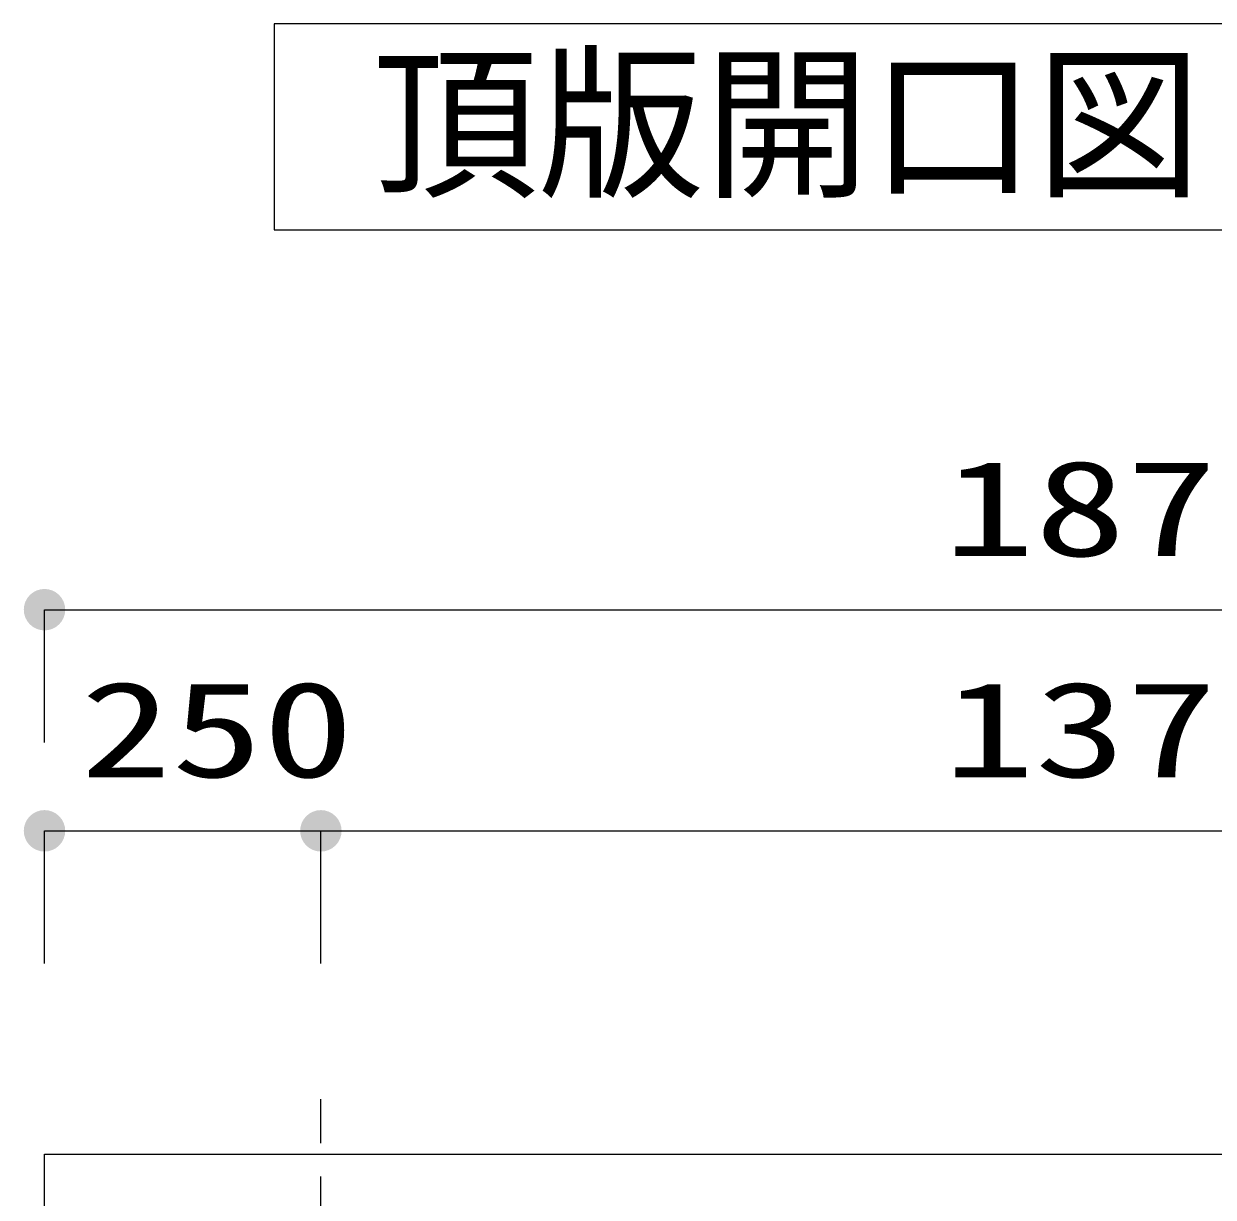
# Model space of a CAD drawing. Units: millimetres, scale not verified. Extents: x -9523 to 7796, y -6970 to 5108.
# Drawn here: x -6189 to -5113, y 980 to 2041 of the extents above; entities that cross this region are included whole.
import ezdxf
from ezdxf.enums import TextEntityAlignment as Align

# ---------------------------------------------------------------- set-up
doc = ezdxf.new("R2010")
doc.units = ezdxf.units.MM
doc.header["$LTSCALE"] = 30
doc.linetypes.add('CHAIN2', pattern=[12, 9, -1, 1, -1])
for name, color, linetype, lineweight in [('0-1_KIKI', 3, 'Continuous', 25), ('0-2_SEISAKU', 2, 'Continuous', 25), ('0-6_SUNPO', 7, 'Continuous', 25)]:
    doc.layers.add(name, color=color, linetype=linetype, lineweight=lineweight)
doc.styles.add('MS Gothic', font='')
doc.styles.add('ＭＳ ゴシック', font='')
doc.styles.get('MS Gothic').set_extended_font_data('MS Gothic')
doc.styles.get('ＭＳ ゴシック').set_extended_font_data('MS Gothic')

msp = doc.modelspace()

# ---------------------------------------------------------------- linework, layer by layer
at = {"layer": '0-1_KIKI'}
msp.add_lwpolyline([(-3932.99, 1854.67), (-3932.99, 2040.98), (-5962.32, 2040.98), (-5962.32, 1854.67)], close=True, dxfattribs=at)
at = {"layer": '0-2_SEISAKU', "linetype": 'CHAIN2'}
msp.add_line((-5920.15, 668.58), (-5920.15, 1068.58), dxfattribs=at)
at = {"layer": '0-2_SEISAKU'}
for p, q in [((-6170.15, 1018.58), (-4300.15, 1018.58)), ((-6170.15, -601.42), (-6170.15, 1018.58))]:
    msp.add_line(p, q, dxfattribs=at)
at = {"layer": '0-6_SUNPO', "color": 4}
for p, q in [((-6170.15, 1391.11), (-6170.15, 1511.11)), ((-6170.15, 1511.11), (-4300.15, 1511.11)), ((-6170.15, 1191.11), (-6170.15, 1311.11)), ((-6170.15, 1311.11), (-5920.15, 1311.11)), ((-5920.15, 1191.11), (-5920.15, 1311.11)), ((-5920.15, 1191.11), (-5920.15, 1311.11)), ((-5920.15, 1311.11), (-4550.15, 1311.11))]:
    msp.add_line(p, q, dxfattribs=at)
at = {"layer": '0-6_SUNPO'}
for points in [[(-6177.33, 1528.43), (-6170.15, 1511.11), (-6180.57, 1526.7)], [(-6173.81, 1529.5), (-6170.15, 1511.11), (-6177.33, 1528.43)], [(-6170.15, 1529.86), (-6170.15, 1511.11), (-6173.81, 1529.5)], [(-6166.5, 1529.5), (-6170.15, 1511.11), (-6170.15, 1529.86)], [(-6162.98, 1528.43), (-6170.15, 1511.11), (-6166.5, 1529.5)], [(-6159.74, 1526.7), (-6170.15, 1511.11), (-6162.98, 1528.43)], [(-6187.48, 1518.29), (-6170.15, 1511.11), (-6188.54, 1514.77)], [(-6185.74, 1521.53), (-6170.15, 1511.11), (-6187.48, 1518.29)], [(-6183.41, 1524.37), (-6170.15, 1511.11), (-6185.74, 1521.53)], [(-6180.57, 1526.7), (-6170.15, 1511.11), (-6183.41, 1524.37)], [(-6156.9, 1524.37), (-6170.15, 1511.11), (-6159.74, 1526.7)], [(-6154.56, 1521.53), (-6170.15, 1511.11), (-6156.9, 1524.37)], [(-6152.83, 1518.29), (-6170.15, 1511.11), (-6154.56, 1521.53)], [(-6151.76, 1514.77), (-6170.15, 1511.11), (-6152.83, 1518.29)], [(-6188.54, 1514.77), (-6170.15, 1511.11), (-6188.9, 1511.11)], [(-6188.9, 1511.11), (-6170.15, 1511.11), (-6188.54, 1507.45)], [(-6188.54, 1507.45), (-6170.15, 1511.11), (-6187.48, 1503.94)], [(-6187.48, 1503.94), (-6170.15, 1511.11), (-6185.74, 1500.69)], [(-6185.74, 1500.69), (-6170.15, 1511.11), (-6183.41, 1497.85)], [(-6183.41, 1497.85), (-6170.15, 1511.11), (-6180.57, 1495.52)], [(-6180.57, 1495.52), (-6170.15, 1511.11), (-6177.33, 1493.79)], [(-6177.33, 1493.79), (-6170.15, 1511.11), (-6173.81, 1492.72)], [(-6173.81, 1492.72), (-6170.15, 1511.11), (-6170.15, 1492.36)], [(-6151.4, 1511.11), (-6170.15, 1511.11), (-6151.76, 1514.77)], [(-6170.15, 1492.36), (-6170.15, 1511.11), (-6166.5, 1492.72)], [(-6166.5, 1492.72), (-6170.15, 1511.11), (-6162.98, 1493.79)], [(-6162.98, 1493.79), (-6170.15, 1511.11), (-6159.74, 1495.52)], [(-6159.74, 1495.52), (-6170.15, 1511.11), (-6156.9, 1497.85)], [(-6156.9, 1497.85), (-6170.15, 1511.11), (-6154.56, 1500.69)], [(-6154.56, 1500.69), (-6170.15, 1511.11), (-6152.83, 1503.94)], [(-6152.83, 1503.94), (-6170.15, 1511.11), (-6151.76, 1507.45)], [(-6151.76, 1507.45), (-6170.15, 1511.11), (-6151.4, 1511.11)], [(-6183.41, 1324.37), (-6170.15, 1311.11), (-6185.74, 1321.53)], [(-6180.57, 1326.7), (-6170.15, 1311.11), (-6183.41, 1324.37)], [(-6177.33, 1328.43), (-6170.15, 1311.11), (-6180.57, 1326.7)], [(-6173.81, 1329.5), (-6170.15, 1311.11), (-6177.33, 1328.43)], [(-6170.15, 1329.86), (-6170.15, 1311.11), (-6173.81, 1329.5)], [(-6166.5, 1329.5), (-6170.15, 1311.11), (-6170.15, 1329.86)], [(-6162.98, 1328.43), (-6170.15, 1311.11), (-6166.5, 1329.5)], [(-6159.74, 1326.7), (-6170.15, 1311.11), (-6162.98, 1328.43)], [(-6156.9, 1324.37), (-6170.15, 1311.11), (-6159.74, 1326.7)], [(-6154.56, 1321.53), (-6170.15, 1311.11), (-6156.9, 1324.37)], [(-5933.41, 1324.37), (-5920.15, 1311.11), (-5935.74, 1321.53)], [(-5933.41, 1324.37), (-5920.15, 1311.11), (-5935.74, 1321.53)], [(-5930.57, 1326.7), (-5920.15, 1311.11), (-5933.41, 1324.37)], [(-5930.57, 1326.7), (-5920.15, 1311.11), (-5933.41, 1324.37)], [(-5927.33, 1328.43), (-5920.15, 1311.11), (-5930.57, 1326.7)], [(-5927.33, 1328.43), (-5920.15, 1311.11), (-5930.57, 1326.7)], [(-5923.81, 1329.5), (-5920.15, 1311.11), (-5927.33, 1328.43)], [(-5923.81, 1329.5), (-5920.15, 1311.11), (-5927.33, 1328.43)], [(-5920.15, 1329.86), (-5920.15, 1311.11), (-5923.81, 1329.5)], [(-5920.15, 1329.86), (-5920.15, 1311.11), (-5923.81, 1329.5)], [(-5916.5, 1329.5), (-5920.15, 1311.11), (-5920.15, 1329.86)], [(-5916.5, 1329.5), (-5920.15, 1311.11), (-5920.15, 1329.86)], [(-5912.98, 1328.43), (-5920.15, 1311.11), (-5916.5, 1329.5)], [(-5912.98, 1328.43), (-5920.15, 1311.11), (-5916.5, 1329.5)], [(-5909.74, 1326.7), (-5920.15, 1311.11), (-5912.98, 1328.43)], [(-5909.74, 1326.7), (-5920.15, 1311.11), (-5912.98, 1328.43)], [(-5906.9, 1324.37), (-5920.15, 1311.11), (-5909.74, 1326.7)], [(-5906.9, 1324.37), (-5920.15, 1311.11), (-5909.74, 1326.7)], [(-5904.56, 1321.53), (-5920.15, 1311.11), (-5906.9, 1324.37)], [(-5904.56, 1321.53), (-5920.15, 1311.11), (-5906.9, 1324.37)], [(-6188.54, 1314.77), (-6170.15, 1311.11), (-6188.9, 1311.11)], [(-6187.48, 1318.29), (-6170.15, 1311.11), (-6188.54, 1314.77)], [(-6185.74, 1321.53), (-6170.15, 1311.11), (-6187.48, 1318.29)], [(-6152.83, 1318.29), (-6170.15, 1311.11), (-6154.56, 1321.53)], [(-6151.76, 1314.77), (-6170.15, 1311.11), (-6152.83, 1318.29)], [(-6151.4, 1311.11), (-6170.15, 1311.11), (-6151.76, 1314.77)], [(-5938.54, 1314.77), (-5920.15, 1311.11), (-5938.9, 1311.11)], [(-5938.54, 1314.77), (-5920.15, 1311.11), (-5938.9, 1311.11)], [(-5937.48, 1318.29), (-5920.15, 1311.11), (-5938.54, 1314.77)], [(-5937.48, 1318.29), (-5920.15, 1311.11), (-5938.54, 1314.77)], [(-5935.74, 1321.53), (-5920.15, 1311.11), (-5937.48, 1318.29)], [(-5935.74, 1321.53), (-5920.15, 1311.11), (-5937.48, 1318.29)], [(-5902.83, 1318.29), (-5920.15, 1311.11), (-5904.56, 1321.53)], [(-5902.83, 1318.29), (-5920.15, 1311.11), (-5904.56, 1321.53)], [(-5901.76, 1314.77), (-5920.15, 1311.11), (-5902.83, 1318.29)], [(-5901.76, 1314.77), (-5920.15, 1311.11), (-5902.83, 1318.29)], [(-5901.4, 1311.11), (-5920.15, 1311.11), (-5901.76, 1314.77)], [(-5901.4, 1311.11), (-5920.15, 1311.11), (-5901.76, 1314.77)], [(-6188.9, 1311.11), (-6170.15, 1311.11), (-6188.54, 1307.45)], [(-6188.54, 1307.45), (-6170.15, 1311.11), (-6187.48, 1303.94)], [(-6187.48, 1303.94), (-6170.15, 1311.11), (-6185.74, 1300.69)], [(-6185.74, 1300.69), (-6170.15, 1311.11), (-6183.41, 1297.85)], [(-6183.41, 1297.85), (-6170.15, 1311.11), (-6180.57, 1295.52)], [(-6180.57, 1295.52), (-6170.15, 1311.11), (-6177.33, 1293.79)], [(-6177.33, 1293.79), (-6170.15, 1311.11), (-6173.81, 1292.72)], [(-6173.81, 1292.72), (-6170.15, 1311.11), (-6170.15, 1292.36)], [(-6170.15, 1292.36), (-6170.15, 1311.11), (-6166.5, 1292.72)], [(-6166.5, 1292.72), (-6170.15, 1311.11), (-6162.98, 1293.79)], [(-6162.98, 1293.79), (-6170.15, 1311.11), (-6159.74, 1295.52)], [(-6159.74, 1295.52), (-6170.15, 1311.11), (-6156.9, 1297.85)], [(-6156.9, 1297.85), (-6170.15, 1311.11), (-6154.56, 1300.69)], [(-6154.56, 1300.69), (-6170.15, 1311.11), (-6152.83, 1303.94)], [(-6152.83, 1303.94), (-6170.15, 1311.11), (-6151.76, 1307.45)], [(-6151.76, 1307.45), (-6170.15, 1311.11), (-6151.4, 1311.11)], [(-5938.9, 1311.11), (-5920.15, 1311.11), (-5938.54, 1307.45)], [(-5938.9, 1311.11), (-5920.15, 1311.11), (-5938.54, 1307.45)], [(-5938.54, 1307.45), (-5920.15, 1311.11), (-5937.48, 1303.94)], [(-5938.54, 1307.45), (-5920.15, 1311.11), (-5937.48, 1303.94)], [(-5937.48, 1303.94), (-5920.15, 1311.11), (-5935.74, 1300.69)], [(-5937.48, 1303.94), (-5920.15, 1311.11), (-5935.74, 1300.69)], [(-5935.74, 1300.69), (-5920.15, 1311.11), (-5933.41, 1297.85)], [(-5935.74, 1300.69), (-5920.15, 1311.11), (-5933.41, 1297.85)], [(-5933.41, 1297.85), (-5920.15, 1311.11), (-5930.57, 1295.52)], [(-5933.41, 1297.85), (-5920.15, 1311.11), (-5930.57, 1295.52)], [(-5930.57, 1295.52), (-5920.15, 1311.11), (-5927.33, 1293.79)], [(-5930.57, 1295.52), (-5920.15, 1311.11), (-5927.33, 1293.79)], [(-5927.33, 1293.79), (-5920.15, 1311.11), (-5923.81, 1292.72)], [(-5927.33, 1293.79), (-5920.15, 1311.11), (-5923.81, 1292.72)], [(-5923.81, 1292.72), (-5920.15, 1311.11), (-5920.15, 1292.36)], [(-5923.81, 1292.72), (-5920.15, 1311.11), (-5920.15, 1292.36)], [(-5920.15, 1292.36), (-5920.15, 1311.11), (-5916.5, 1292.72)], [(-5916.5, 1292.72), (-5920.15, 1311.11), (-5912.98, 1293.79)], [(-5912.98, 1293.79), (-5920.15, 1311.11), (-5909.74, 1295.52)], [(-5909.74, 1295.52), (-5920.15, 1311.11), (-5906.9, 1297.85)], [(-5906.9, 1297.85), (-5920.15, 1311.11), (-5904.56, 1300.69)], [(-5904.56, 1300.69), (-5920.15, 1311.11), (-5902.83, 1303.94)], [(-5902.83, 1303.94), (-5920.15, 1311.11), (-5901.76, 1307.45)], [(-5901.76, 1307.45), (-5920.15, 1311.11), (-5901.4, 1311.11)], [(-5920.15, 1292.36), (-5920.15, 1311.11), (-5916.5, 1292.72)], [(-5916.5, 1292.72), (-5920.15, 1311.11), (-5912.98, 1293.79)], [(-5912.98, 1293.79), (-5920.15, 1311.11), (-5909.74, 1295.52)], [(-5909.74, 1295.52), (-5920.15, 1311.11), (-5906.9, 1297.85)], [(-5906.9, 1297.85), (-5920.15, 1311.11), (-5904.56, 1300.69)], [(-5904.56, 1300.69), (-5920.15, 1311.11), (-5902.83, 1303.94)], [(-5902.83, 1303.94), (-5920.15, 1311.11), (-5901.76, 1307.45)], [(-5901.76, 1307.45), (-5920.15, 1311.11), (-5901.4, 1311.11)]]:
    msp.add_solid(points, dxfattribs=at)

# ---------------------------------------------------------------- texts
at = {"layer": '0-1_KIKI', "color": 4, "style": 'MS Gothic'}
msp.add_text('頂版開口図', height=110, dxfattribs=at).set_placement((-5873.53, 1862.51), align=Align.BOTTOM_LEFT)
at = {"layer": '0-6_SUNPO', "color": 3, "style": 'ＭＳ ゴシック', "width": 1.4}
for s, p in [('1870', (-5356.87, 1533.61)), ('250', (-6137.73, 1333.61)), ('1370', (-5356.87, 1333.61))]:
    msp.add_text(s, height=86.59, dxfattribs=at).set_placement(p, align=Align.BOTTOM_LEFT)

doc.saveas('drawing.dxf')
